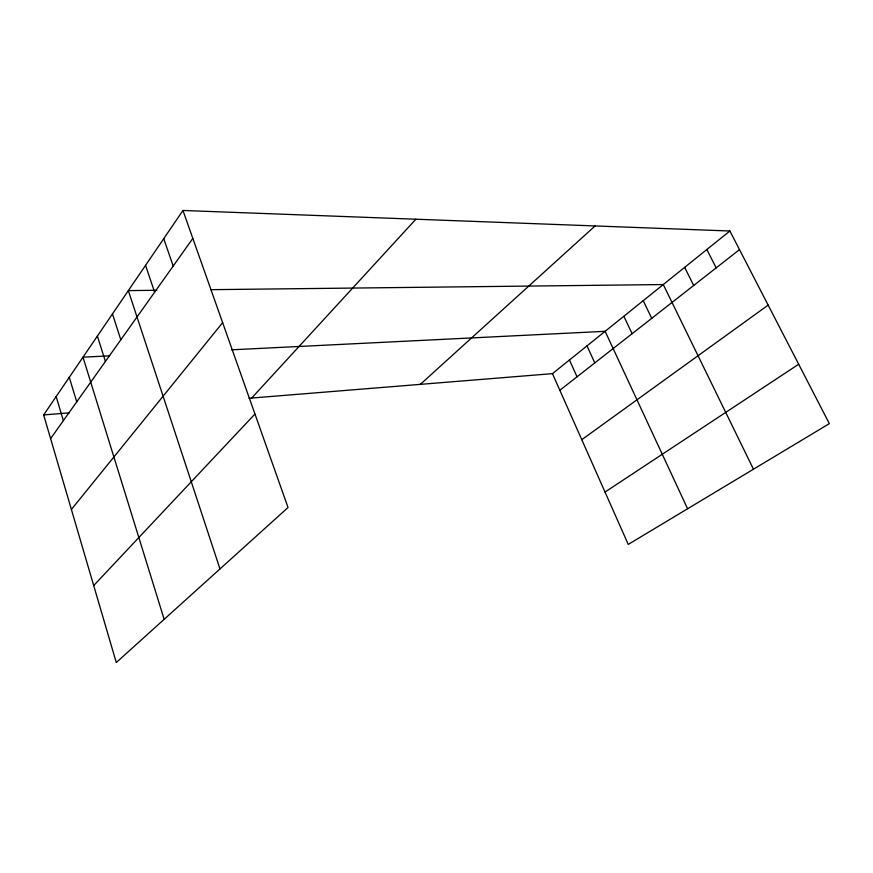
<?xml version="1.0" encoding="UTF-8"?>
<svg xmlns="http://www.w3.org/2000/svg" width="873" height="873" viewBox="0 0 873 873"><rect width="100%" height="100%" fill="white"/><g stroke="black" fill="none" stroke-linecap="round" stroke-linejoin="round"><path stroke-width="1.31" d="M182.948 210.469L288.035 507.519L116.284 662.531L43.65 414.926L182.948 210.469L729.883 231.007L829.35 423.634L628.254 544.403L552.467 373.644L249.012 398.263M50.601 438.606L192.835 238.416M71.39 509.483L222.637 322.65M251.697 398.044L415.875 219.21M93.706 585.554L254.96 414.02M420.36 384.36L595.102 225.943M552.467 373.644L729.883 231.007M559.844 390.275L739.496 249.623M581.767 439.676L768.153 305.114M605.022 492.056L798.686 364.237M43.65 414.926L69.316 412.842M109.671 355.857L82.99 357.177L164.168 619.317M231.694 349.811L605.131 331.314L687.597 508.763M156.845 290.283L128.342 290.611L219.974 568.945M211.004 289.672L663.273 284.554L753.464 469.205M706.857 249.514L716.166 267.891M684.672 267.356L693.686 285.493M643.226 300.672L651.716 318.35M623.857 316.244L632.107 333.704M587.005 345.883L594.797 362.917M569.458 359.982L577.042 376.82M163.742 238.656L173.192 266.058M145.562 265.337L154.619 292.204M112.475 313.898L120.812 339.772M97.372 336.061L105.404 361.466M69.273 377.322L76.726 401.831M56.167 396.549L63.358 420.633"/></g></svg>
